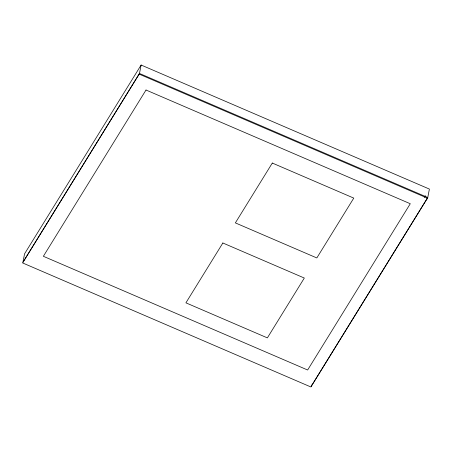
<?xml version="1.0" encoding="UTF-8"?>
<svg xmlns="http://www.w3.org/2000/svg" width="452" height="452" viewBox="0 0 452 452"><rect width="100%" height="100%" fill="white"/><g stroke="black" fill="none" stroke-linecap="round" stroke-linejoin="round"><path stroke-width="0.68" d="M426.439 199.778L427.761 197.507L429.4 189.072L141.126 65.026L139.487 73.461L138.165 75.733M311.451 385.014L311.202 386.313L427.761 197.507L139.487 73.461L22.928 262.267L24.566 253.832L141.126 65.026M424.219 197.462L425.332 195.665M139.159 74.122L22.6 262.928L310.874 386.974L427.434 198.168L139.159 74.122M146.019 90.016L43.364 256.295L307.631 370.007L410.28 203.733L146.019 90.016M222.859 242.99L185.913 302.834L267.375 337.887L304.32 278.042L222.859 242.99M272.307 163.048L235.362 222.892L316.829 257.951L353.775 198.106L272.307 163.048"/></g></svg>
